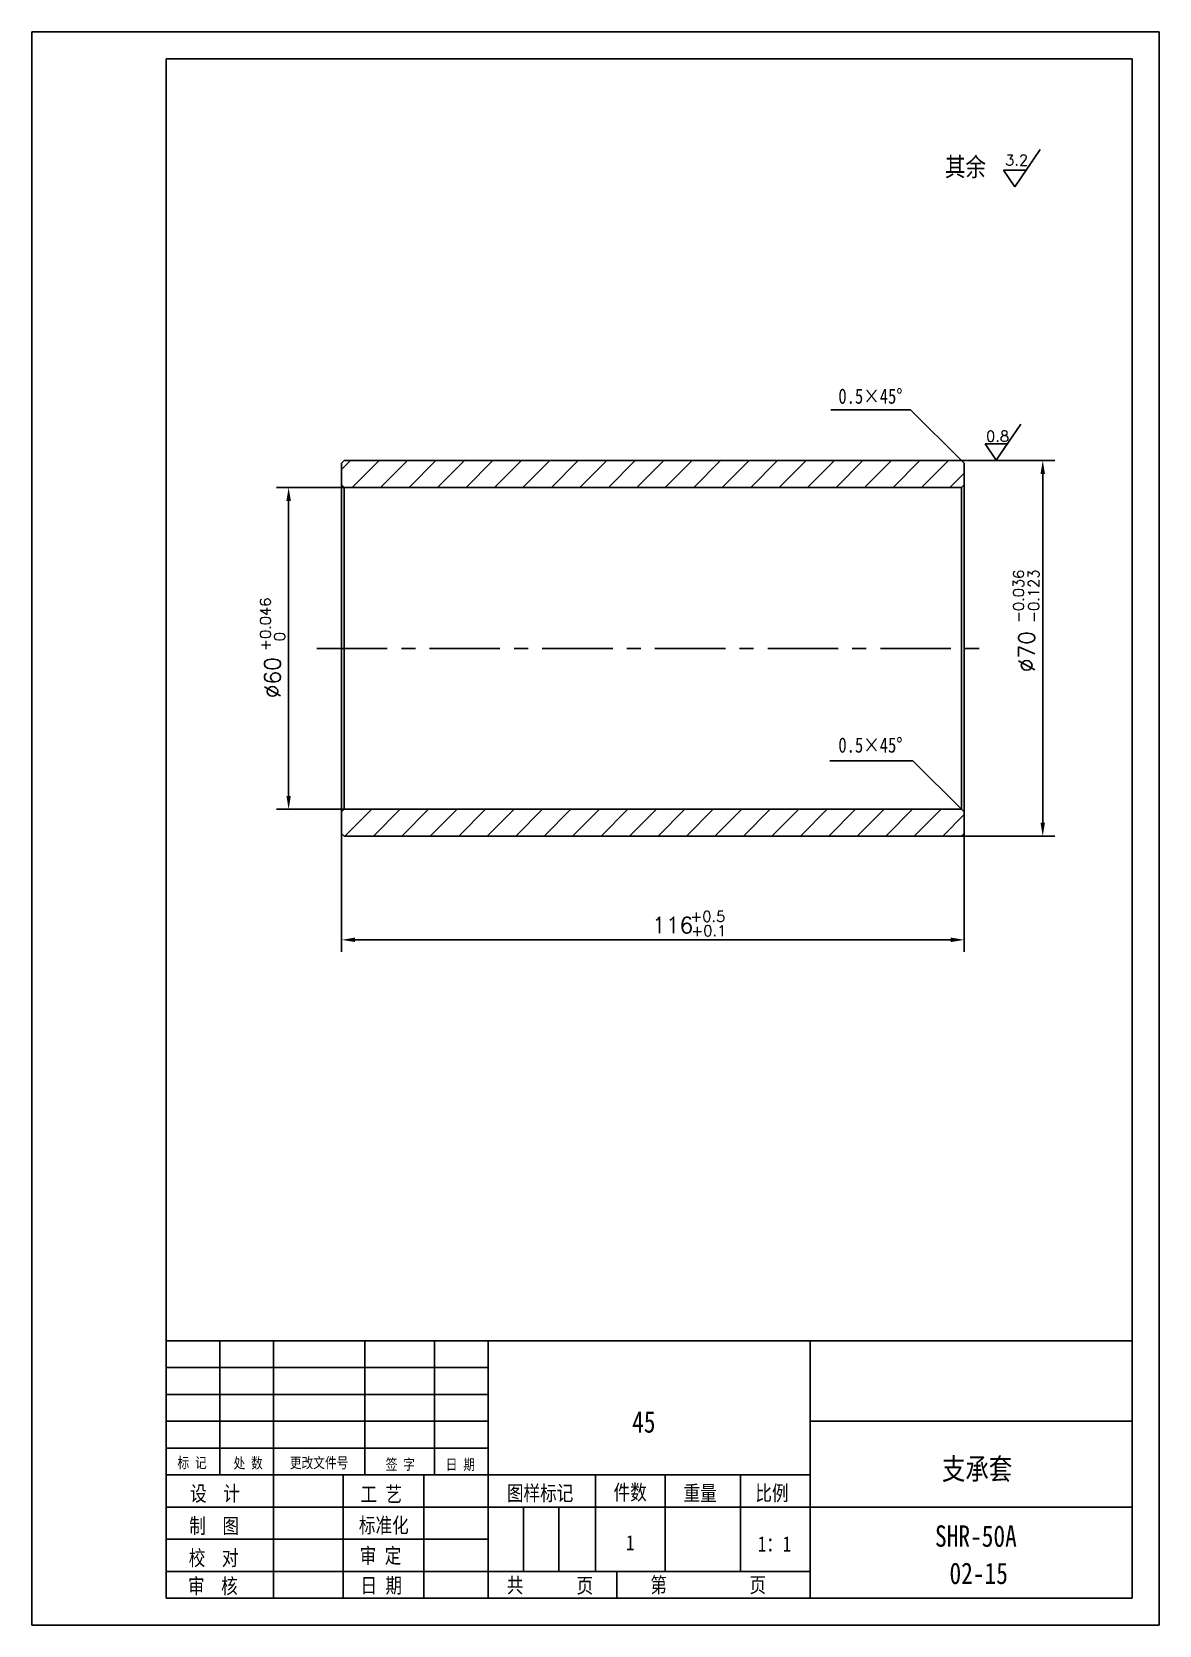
# Model space of a CAD drawing. Extents: x 346 to 556, y 136 to 433.
import ezdxf

# ---------------------------------------------------------------- set-up
doc = ezdxf.new("R2010")
doc.units = 0
doc.header["$LTSCALE"] = 10.5
doc.header["$MEASUREMENT"] = 0
doc.linetypes.add('CENTER', pattern=[2, 1.25, -0.25, 0.25, -0.25])
doc.layers.get('0').update_dxf_attribs({"color": 2, "linetype": 'CONTINUOUS'})
doc.layers.get('DEFPOINTS').update_dxf_attribs({"linetype": 'CONTINUOUS'})
doc.layers.add('PART', color=3, linetype='CONTINUOUS')
doc.layers.add('SMPEN_THICK', color=7, linetype='CONTINUOUS')
doc.styles.add('HZDX', font='', dxfattribs={"width": 0.8, "height": 7.5})
doc.styles.get("Standard").update_dxf_attribs({"font": 'txt.shx', "height": 3, "bigfont": 'hzfs.shx'})
doc.styles.get('HZDX').set_extended_font_data('SimSun')
doc.dimstyles.get("Standard").update_dxf_attribs({"dimtxt": 0.18, "dimasz": 0.18, "dimexe": 0.18, "dimexo": 0.0625, "dimgap": 0.09, "dimtad": 0, "dimtih": 1, "dimtoh": 1, "dimdec": 4, "dimzin": 0, "dimdsep": 46, "dimtxsty": 'Standard', "dimcen": 0.09, "dimadec": 0, "dimazin": 0, "dimtfac": 1, "dimtdec": 4, "dimtofl": 0, "dimtmove": 0, "dimatfit": 3, "dimfxl": 1, "dimtolj": 1, "dimtzin": 0, "dimarcsym": 0})

# ---------------------------------------------------------------- blocks, each defined once
blk = doc.blocks.new('*D5')
at = {"color": 2, "linetype": 'ByBlock', "transparency": 16777216}
for p, q in [((519.49, 352.73), (536.87, 352.73)), ((534.62, 285.23), (534.62, 350.23)), ((519.49, 282.73), (536.87, 282.73))]:
    blk.add_line(p, q, dxfattribs=at)
for points in [[(534.2, 350.23), (535.04, 350.23), (534.62, 352.73)], [(534.2, 285.23), (535.04, 285.23), (534.62, 282.73)]]:
    blk.add_solid(points, dxfattribs=at)
at = {"layer": 'DEFPOINTS', "color": 0, "linetype": 'ByBlock', "transparency": 16777216}
for p in [(519.49, 352.73), (534.62, 352.73), (519.49, 282.73)]:
    blk.add_point(p, dxfattribs=at)
at = {"color": 2, "linetype": 'ByBlock', "transparency": 16777216, "insert": (531.62, 317.12), "char_height": 3, "attachment_point": 5, "rotation": 90}
blk.add_mtext('\\A1;∅70', dxfattribs=at)
blk = doc.blocks.new('*D6')
at = {"color": 2, "linetype": 'ByBlock', "transparency": 16777216}
for p, q in [((404.49, 347.73), (391.88, 347.73)), ((394.13, 290.23), (394.13, 345.23)), ((404.49, 287.73), (391.88, 287.73))]:
    blk.add_line(p, q, dxfattribs=at)
for points in [[(393.72, 345.23), (394.55, 345.23), (394.13, 347.73)], [(393.72, 290.23), (394.55, 290.23), (394.13, 287.73)]]:
    blk.add_solid(points, dxfattribs=at)
at = {"layer": 'DEFPOINTS', "color": 0, "linetype": 'ByBlock', "transparency": 16777216}
for p in [(394.13, 347.73), (404.49, 347.73), (404.49, 287.73)]:
    blk.add_point(p, dxfattribs=at)
at = {"color": 2, "linetype": 'ByBlock', "transparency": 16777216, "insert": (391.13, 312.27), "char_height": 3, "attachment_point": 5, "rotation": 90}
blk.add_mtext('\\A1;∅60', dxfattribs=at)

msp = doc.modelspace()

# ---------------------------------------------------------------- hatches: boundary and pattern name
at = {"layer": 'SMPEN_THICK'}
h = msp.add_hatch(dxfattribs=at)
h.set_pattern_fill('ANSI31', color=256, scale=30, style=0)
h.set_pattern_definition([(45, (15.8138, 0), (-2.65165, 2.65165), [])])
h.paths.add_polyline_path([(404.49225, 347.7295), (519.49225, 347.7295), (519.99225, 348.2295), (519.99225, 352.2295), (519.49225, 352.7295), (404.49225, 352.7295), (403.99225, 352.2295), (403.99225, 348.2295)])
h.paths.add_polyline_path([(519.49225, 287.7295), (404.49225, 287.7295), (403.99225, 287.2295), (403.99225, 283.2295), (404.49225, 282.7295), (519.49225, 282.7295), (519.99225, 283.2295), (519.99225, 287.2295)])

# ---------------------------------------------------------------- linework, layer by layer
for p, q in [((534.15243, 410.72394), (529.41352, 403.74436)), ((527.28935, 406.8999), (529.41352, 403.74436)), ((531.54123, 406.8999), (527.28935, 406.8999)), ((530.52353, 359.51691), (525.95434, 352.78729)), ((523.90624, 355.82982), (525.95434, 352.78729)), ((528.00585, 355.82982), (523.90624, 355.82982))]:
    msp.add_line(p, q)
at = {"color": 2, "linetype": 'ByBlock'}
for p, q in [((403.99225, 283.2295), (403.99225, 261.14798)), ((519.99225, 283.2295), (519.99225, 261.14798)), ((406.49225, 263.39798), (517.49225, 263.39798))]:
    msp.add_line(p, q, dxfattribs=at)
for points in [[(406.49225, 263.81465), (406.49225, 262.98132), (403.99225, 263.39798)], [(517.49225, 263.81465), (517.49225, 262.98132), (519.99225, 263.39798)]]:
    msp.add_solid(points, dxfattribs=at)
at = {"layer": 'DEFPOINTS', "color": 0, "linetype": 'ByBlock'}
for p in [(404.49225, 347.7295), (404.49225, 287.7295), (403.99225, 283.2295), (519.99225, 283.2295), (519.99225, 263.39798)]:
    msp.add_point(p, dxfattribs=at)
at = {"layer": 'PART', "color": 6, "linetype": 'Continuous'}
for p, q in [((346.30103, 432.65178), (556.30103, 432.65178)), ((556.30103, 432.65178), (556.30103, 135.65178)), ((556.30103, 135.65178), (346.30103, 135.65178))]:
    msp.add_line(p, q, dxfattribs=at)
at = {"layer": 'PART', "color": 5, "linetype": 'Continuous'}
for p, q in [((371.30103, 427.65178), (551.30103, 427.65178)), ((551.30103, 427.65178), (551.30103, 140.65178)), ((371.30103, 188.65178), (371.30103, 140.65178)), ((551.30103, 140.65178), (371.30103, 140.65178))]:
    msp.add_line(p, q, dxfattribs=at)
at = {"layer": 'PART', "linetype": 'Continuous'}
for p, q in [((551.30103, 188.65178), (371.30103, 188.65178)), ((381.30103, 188.65178), (381.30103, 163.65178)), ((391.30103, 188.65178), (391.30103, 140.65178)), ((408.30103, 188.65178), (408.30103, 163.65178)), ((421.30103, 188.65178), (421.30103, 163.65178)), ((431.30103, 188.65178), (431.30103, 140.65178)), ((491.30103, 188.65178), (491.30103, 140.65178)), ((551.30103, 173.65178), (491.30103, 173.65178)), ((404.30103, 163.65178), (404.30103, 140.65178)), ((419.30103, 163.65178), (419.30103, 140.65178)), ((451.30103, 163.65178), (451.30103, 145.65178)), ((464.30103, 163.65178), (464.30103, 145.65178)), ((478.30103, 163.65178), (478.30103, 145.65178)), ((437.90103, 157.65178), (437.90103, 145.65178)), ((444.50103, 157.65178), (444.50103, 145.65178)), ((551.30103, 157.65178), (491.30103, 157.65178)), ((455.30103, 145.65178), (455.30103, 140.65178))]:
    msp.add_line(p, q, dxfattribs=at)
at = {"layer": 'SMPEN_THICK', "color": 6}
msp.add_line((346.30103, 135.65178), (346.30103, 432.65178), dxfattribs=at)
at = {"layer": 'SMPEN_THICK', "color": 5}
msp.add_line((371.30103, 188.65178), (371.30103, 427.65178), dxfattribs=at)
at = {"layer": 'SMPEN_THICK'}
for p, q in [((510.01081, 362.212), (495.13296, 362.212)), ((519.49225, 352.7295), (510.01081, 362.212)), ((510.44414, 296.75377), (494.9552, 296.75377)), ((519.49225, 287.7295), (510.44414, 296.75377)), ((431.30103, 183.65178), (371.30103, 183.65178)), ((431.30103, 178.65178), (371.30103, 178.65178)), ((431.30103, 173.65178), (371.30103, 173.65178)), ((431.30103, 168.65178), (371.30103, 168.65178)), ((491.30103, 163.65178), (371.30103, 163.65178)), ((491.30103, 157.65178), (371.30103, 157.65178)), ((431.30103, 151.65178), (371.30103, 151.65178)), ((491.30103, 145.65178), (371.30103, 145.65178))]:
    msp.add_line(p, q, dxfattribs=at)
at = {"layer": 'SMPEN_THICK', "color": 4}
for p, q in [((403.99225, 352.2295), (404.49225, 352.7295)), ((403.99225, 352.2295), (403.99225, 283.2295)), ((404.49225, 352.7295), (519.49225, 352.7295)), ((519.49225, 352.7295), (519.99225, 352.2295)), ((519.99225, 352.2295), (519.99225, 283.2295)), ((403.99225, 348.2295), (403.99225, 348.2295)), ((403.99225, 348.2295), (404.49225, 347.7295)), ((404.49225, 347.7295), (519.49225, 347.7295)), ((404.49225, 347.7295), (404.49225, 287.7295)), ((519.49225, 347.7295), (519.99225, 348.2295)), ((519.49225, 347.7295), (519.49225, 287.7295)), ((519.99225, 348.2295), (519.99225, 348.2295)), ((403.99225, 287.2295), (404.49225, 287.7295)), ((403.99225, 287.2295), (403.99225, 287.2295)), ((404.49225, 287.7295), (519.49225, 287.7295)), ((519.49225, 287.7295), (519.99225, 287.2295)), ((519.99225, 287.2295), (519.99225, 287.2295)), ((403.99225, 283.2295), (404.49225, 282.7295)), ((404.49225, 282.7295), (519.49225, 282.7295)), ((519.49225, 282.7295), (519.99225, 283.2295))]:
    msp.add_line(p, q, dxfattribs=at)
at = {"layer": 'SMPEN_THICK', "linetype": 'CENTER'}
msp.add_line((399.37989, 317.7295), (524.09975, 317.7295), dxfattribs=at)

# ---------------------------------------------------------------- texts
for s, p in [('3.2', (527.6178, 407.75981)), ('0.8', (524.06954, 356.28143))]:
    msp.add_text(s, height=2).set_placement(p)
at = {"layer": 'SMPEN_THICK', "style": 'HZDX', "width": 0.8}
for s, height, p in [('其余', 3.5, (516.40364, 405.72508)), ('0.5×45%%D', 2.835, (496.54836, 363.33208)), ('0.5×45%%D', 2.835, (496.54836, 298.29591)), ('45', 4, (458.12522, 171.52958)), ('标 记', 2, (373.41785, 164.92232)), ('处 数', 2, (383.86005, 164.85827)), ('更改文件号', 2, (394.34956, 164.92321)), ('签 字', 2, (412.21354, 164.61907)), ('日 期', 2, (423.40237, 164.59729)), ('支承套', 4, (515.84374, 162.76343)), ('设  计', 2.835, (375.77433, 158.77083)), ('工 艺', 2.835, (407.51607, 158.64147)), ('图样标记', 2.835, (434.79808, 158.83978)), ('件数', 2.835, (454.66907, 158.9884)), ('重量', 2.835, (467.70016, 158.84021)), ('比例', 2.835, (481.08575, 158.8587)), ('制  图', 2.835, (375.62607, 152.73889)), ('标准化', 2.835, (407.21955, 152.85028)), ('1', 2.835, (456.98895, 149.60525)), ('1：1', 2.835, (481.5546, 149.37034)), ('SHR-50A', 4, (514.54923, 150.25145)), ('校  对', 2.835, (375.5242, 146.76006)), ('审 定', 2.835, (407.3863, 147.1886)), ('02-15', 4, (517.24843, 143.31471)), ('审  核', 2.835, (375.37594, 141.5272)), ('日 期', 2.835, (407.52232, 141.63192)), ('共', 2.835, (434.76882, 141.68389)), ('页', 2.835, (447.7768, 141.61904)), ('第', 2.835, (461.52757, 141.72086)), ('页', 2.835, (479.99291, 141.72086))]:
    msp.add_text(s, height=height, dxfattribs=at).set_placement(p)
at = {"layer": 'SMPEN_THICK', "color": 2}
for s, p in [('-0.036', (531.11544, 322.45543)), ('-0.123', (533.93425, 322.48613)), ('+0.046', (390.80861, 317.25206)), (' 0', (393.45762, 317.28276))]:
    msp.add_text(s, height=2, rotation=90, dxfattribs=at).set_placement(p)
for s, height, p in [('116', 3, (461.81854, 264.63558)), ('+0.5', 2, (468.96561, 266.75236)), ('+0.1', 2, (469.14223, 264.0896))]:
    msp.add_text(s, height=height, dxfattribs=at).set_placement(p)

# ---------------------------------------------------------------- dimensions: what is measured, and where the dimension line sits
at = {"layer": 'SMPEN_THICK'}
for base, p1, p2, picture, middle in [((534.61898, 352.7295), (519.49225, 282.7295), (519.49225, 352.7295), '*D5', (534.61898, 317.12441)), ((394.13328, 347.7295), (404.49225, 287.7295), (404.49225, 347.7295), '*D6', (394.13328, 312.26967))]:
    dim = msp.add_linear_dim(base=base, p1=p1, p2=p2, angle=90, text='%%c<>', dimstyle='Standard', override={"dimtxt": 5, "dimasz": 2.5, "dimexe": 2.25, "dimexo": 0, "dimgap": 1.5, "dimtad": 1, "dimtih": 0, "dimtoh": 0, "dimzin": 8, "dimclrd": 2, "dimclre": 2, "dimclrt": 2, "dimtm": 0.115, "dimtfac": 0.66667, "dimtofl": 1, "dimatfit": 1, "dimtvp": 5, "dimtzin": 8}, dxfattribs=at)
    dim.commit()
    dim.dimension.update_dxf_attribs({"geometry": picture, "text_midpoint": middle, "dimtype": 160})

doc.saveas('drawing.dxf')
